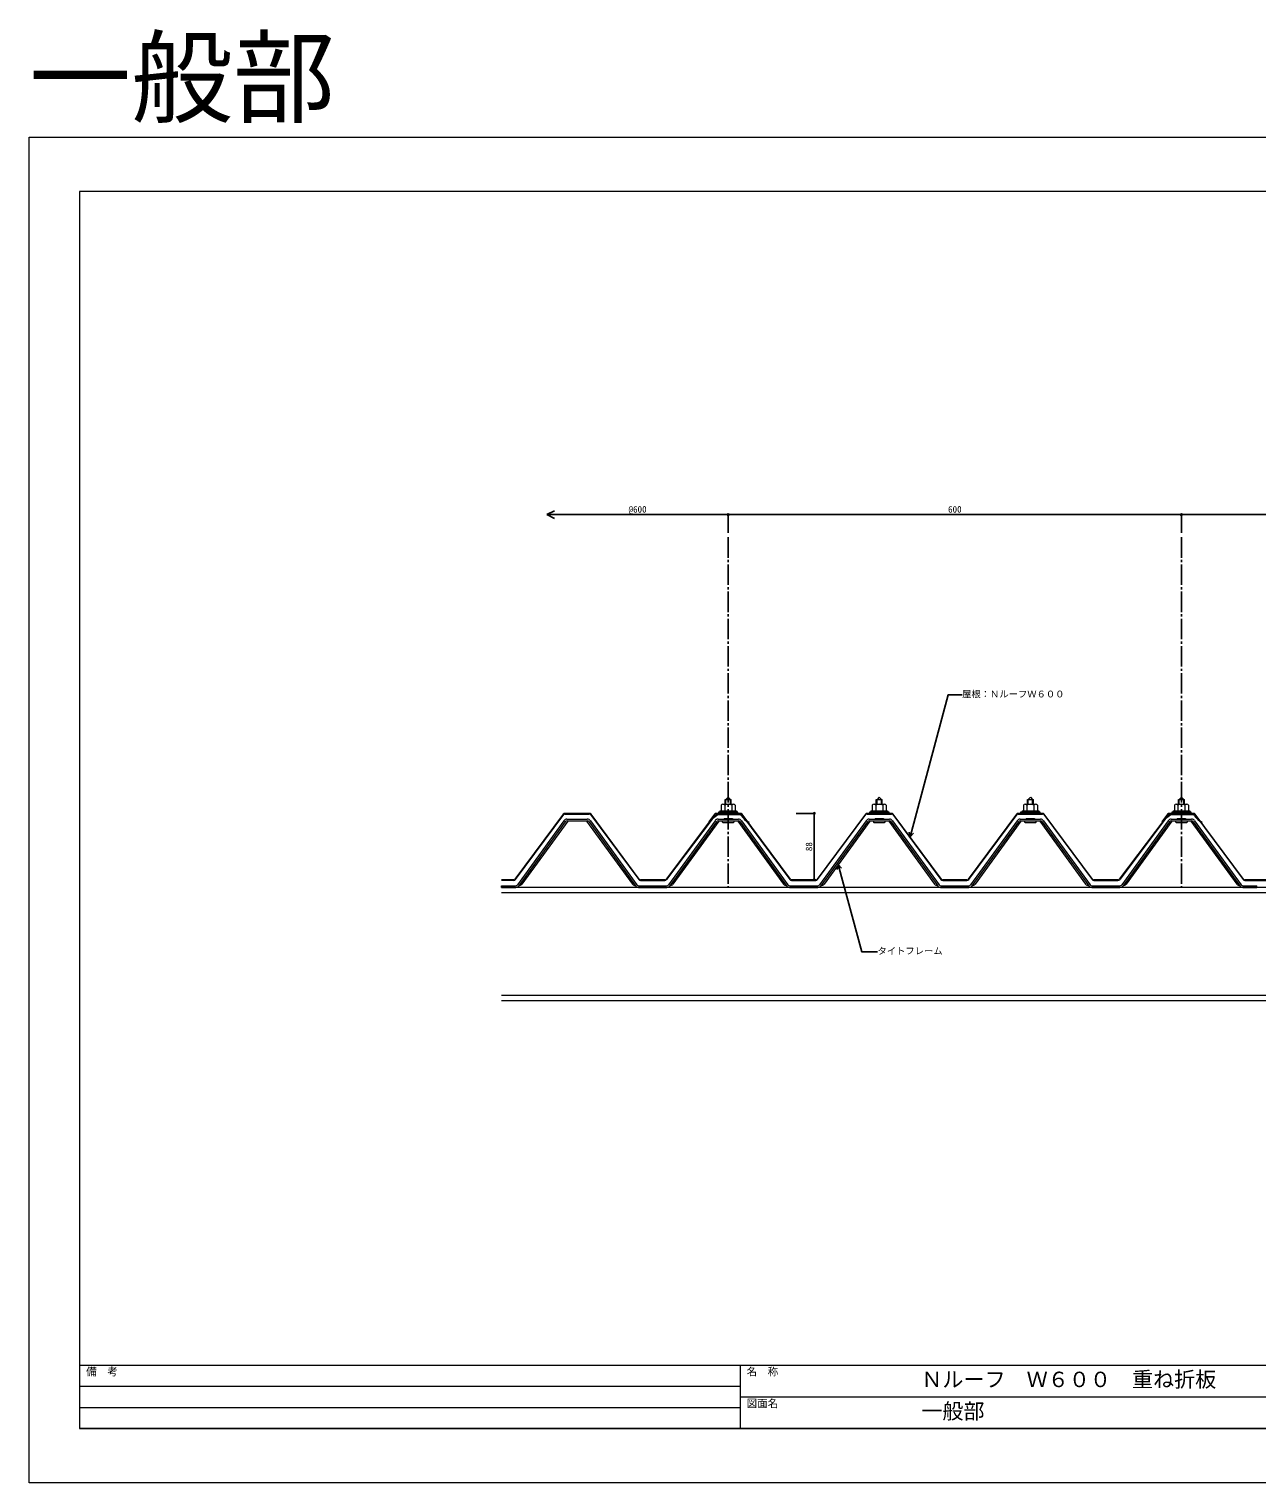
# Model space of a CAD drawing. Units: millimetres at full size, sheet at 1:3. Extents: x -1262 to 1258, y -891 to 1034.
# Drawn here: x -1262 to 364, y -891 to 1034 of the extents above; entities that cross this region are included whole.
import ezdxf
from ezdxf.enums import TextEntityAlignment as Align

# ---------------------------------------------------------------- set-up
doc = ezdxf.new("R2010")
doc.units = ezdxf.units.MM
doc.header["$LTSCALE"] = 3
doc.linetypes.add('CHAIN2', pattern=[12, 9, -1, 1, -1])
for name, color, linetype, lineweight in [('0-0_補助1', 4, 'Continuous', 5), ('0-4_寸法線1', 5, 'Continuous', 25), ('0-6_名称1', 5, 'Continuous', 25), ('0-B_屋根1', 6, 'Continuous', 20), ('2-8_ビス2', 7, 'Continuous', 5), ('2-A_タイトフレーム', 3, 'Continuous', 9), ('4-2_H鋼1', 2, 'Continuous', 18), ('5-B_枠2', 4, 'Continuous', 5)]:
    doc.layers.add(name, color=color, linetype=linetype, lineweight=lineweight)
doc.layers.add('D-C_補助線1', color=4, linetype='Continuous')
doc.styles.add('Arial', font='')
doc.styles.add('ＭＳ ゴシック', font='')
doc.styles.get('Arial').set_extended_font_data('Arial')
doc.styles.get('ＭＳ ゴシック').set_extended_font_data('MS Gothic')

msp = doc.modelspace()

# ---------------------------------------------------------------- linework, layer by layer
at = {"layer": '0-0_補助1'}
for p, q in [((-1194.647, -735), (1191.647, -735)), ((-320.3, -735), (-320.3, -819)), ((-1194.647, -763), (-320.3, -763)), ((-320.3, -777), (651.647, -777)), ((-1194.647, -791), (-320.3, -791)), ((1191.647, -819), (-1194.647, -819)), ((-1194.647, -819), (1191.647, -819))]:
    msp.add_line(p, q, dxfattribs=at)
msp.add_lwpolyline([(1191.647, -819), (1191.647, 819), (-1194.647, 819), (-1194.647, -819)], dxfattribs=at)
at = {"layer": '0-4_寸法線1'}
for p, q in [((-575.939, 391.143), (-565.939, 396.143)), ((-575.939, 391.143), (-565.939, 386.143)), ((-335.939, 391.143), (-575.939, 391.143)), ((-575.939, 391.081), (-575.939, 390.963)), ((-335.939, 367.143), (-335.939, 391.143)), ((-335.939, 391.143), (264.061, 391.143)), ((-335.939, 391.081), (-335.939, 390.963)), ((264.061, 391.206), (264.061, 391.323)), ((264.061, 367.143), (264.061, 391.143)), ((264.061, 391.143), (504.061, 391.143)), ((-246.031, -4.464), (-222.031, -4.464)), ((-222.031, -92.464), (-222.031, -4.464)), ((-246.031, -92.464), (-222.031, -92.464))]:
    msp.add_line(p, q, dxfattribs=at)
at = {"layer": '0-4_寸法線1', "linetype": 'CHAIN2'}
for p, q in [((-335.939, 361.143), (-335.939, -102.464)), ((264.061, 361.143), (264.061, -102.464))]:
    msp.add_line(p, q, dxfattribs=at)
at = {"layer": '0-4_寸法線1'}
for centre in [(-335.939, 391.143), (-335.939, 391.143), (264.061, 391.143), (264.061, 391.143), (-222.031, -4.464), (-222.031, -92.464)]:
    msp.add_circle(centre, 1.05, dxfattribs=at)
at = {"layer": '0-6_名称1'}
for p, q in [((-95.228, -35.695), (-96.572, -29.123)), ((-95.228, -35.695), (-90.777, -30.676)), ((-190.241, -72.141), (-191.586, -78.713)), ((-190.241, -72.141), (-185.791, -77.16))]:
    msp.add_line(p, q, dxfattribs=at)
for points in [[(-95.228, -35.695), (-44.807, 152.475), (-26.296, 152.475)], [(-190.241, -72.141), (-159.276, -187.705), (-138.321, -187.705)]]:
    msp.add_lwpolyline(points, dxfattribs=at)
at = {"layer": '0-B_屋根1'}
for p, q in [((-554.279, -5.594), (-618.241, -91.657)), ((-617.599, -92.134), (-553.637, -6.071)), ((-519.847, -4.464), (-552.031, -4.464)), ((-552.031, -5.264), (-519.847, -5.264)), ((-518.241, -6.071), (-454.279, -92.134)), ((-453.637, -91.657), (-517.599, -5.594)), ((-357.953, -11.538), (-418.239, -91.654)), ((-357.379, -11.973), (-417.699, -92.134)), ((-361.179, -16.22), (-353.637, -6.071)), ((-350.234, -5.97), (-357.331, -10.94)), ((-349.821, -6.56), (-356.918, -11.53)), ((-319.847, -4.464), (-352.031, -4.464)), ((-352.031, -5.264), (-319.847, -5.264)), ((-320.51, -5.464), (-348.628, -5.464)), ((-320.566, -6.184), (-348.628, -6.184)), ((-318.241, -6.071), (-254.279, -92.134)), ((-253.637, -91.657), (-317.599, -5.594)), ((-308.983, -16.65), (-308.404, -16.07)), ((-154.279, -5.594), (-218.241, -91.657)), ((-217.599, -92.134), (-153.637, -6.071)), ((-119.847, -4.464), (-152.031, -4.464)), ((-152.031, -5.264), (-119.847, -5.264)), ((-118.241, -6.071), (-54.279, -92.134)), ((-53.637, -91.657), (-117.599, -5.594)), ((45.721, -5.594), (-18.241, -91.657)), ((-17.599, -92.134), (46.363, -6.071)), ((80.153, -4.464), (47.969, -4.464)), ((47.969, -5.264), (80.153, -5.264)), ((81.759, -6.071), (145.721, -92.134)), ((146.363, -91.657), (82.401, -5.594)), ((242.047, -11.538), (181.761, -91.654)), ((242.621, -11.973), (182.301, -92.134)), ((238.821, -16.22), (246.363, -6.071)), ((249.766, -5.97), (242.669, -10.94)), ((250.179, -6.56), (243.082, -11.53)), ((280.153, -4.464), (247.969, -4.464)), ((247.969, -5.264), (280.153, -5.264)), ((279.49, -5.464), (251.372, -5.464)), ((279.434, -6.184), (251.372, -6.184)), ((281.759, -6.071), (345.721, -92.134)), ((346.363, -91.657), (282.401, -5.594)), ((291.017, -16.65), (291.596, -16.07)), ((-619.847, -92.464), (-635.939, -92.464)), ((-619.847, -92.464), (-635.939, -92.464)), ((-619.946, -93.264), (-635.939, -93.264)), ((-619.847, -93.264), (-635.939, -93.264)), ((-419.847, -92.464), (-452.031, -92.464)), ((-452.031, -93.264), (-419.946, -93.264)), ((-219.847, -92.464), (-252.031, -92.464)), ((-252.031, -93.264), (-219.847, -93.264)), ((-19.847, -92.464), (-52.031, -92.464)), ((-19.847, -92.464), (-52.031, -92.464)), ((-52.031, -93.264), (-19.946, -93.264)), ((-52.031, -93.264), (-19.847, -93.264)), ((180.153, -92.464), (147.969, -92.464)), ((147.969, -93.264), (180.054, -93.264)), ((380.153, -92.464), (347.969, -92.464)), ((347.969, -93.264), (380.153, -93.264))]:
    msp.add_line(p, q, dxfattribs=at)
for points in [[(-354.279, -5.594), (-361.793, -15.705), (-361.179, -16.22)], [(245.721, -5.594), (238.207, -15.705), (238.821, -16.22)]]:
    msp.add_lwpolyline(points, dxfattribs=at)
for centre, radius, start, end in [((-552.031, -7.264), 2.8, 89.99991, 143.38014), ((-552.031, -7.264), 2, 90.00019, 143.38061), ((-519.847, -7.264), 2.8, 36.61986, 90.00009), ((-519.847, -7.264), 2, 36.61939, 89.99981), ((-355.725, -13.233), 2.8, 125.00023, 142.74486), ((-355.725, -13.233), 2.08, 124.99948, 142.69893), ((-352.031, -7.264), 2.8, 89.99991, 143.38014), ((-352.031, -7.264), 2, 90.00019, 143.38061), ((-348.628, -8.264), 2.8, 90.00003, 125.00014), ((-348.664, -8.175), 2, 89.99985, 124.99992), ((-320.568, -8.184), 2, 34.45147, 89.9427), ((-320.513, -8.264), 2.8, 34.75226, 89.95164), ((-319.847, -7.264), 2.8, 36.61986, 90.00009), ((-319.847, -7.264), 2, 36.61939, 89.99981), ((-290.113, 12.827), 35, 214.61022, 237.37362), ((-290.113, 12.827), 34.2, 214.75229, 237.66784), ((-152.031, -7.264), 2.8, 89.99991, 143.38014), ((-152.031, -7.264), 2, 90.00019, 143.38061), ((-119.847, -7.264), 2.8, 36.61986, 90.00009), ((-119.847, -7.264), 2, 36.61939, 89.99981), ((47.969, -7.264), 2.8, 89.99991, 143.38014), ((47.969, -7.264), 2, 90.00019, 143.38061), ((80.153, -7.264), 2.8, 36.61986, 90.00009), ((80.153, -7.264), 2, 36.61939, 89.99981), ((244.275, -13.233), 2.8, 125.00023, 142.74486), ((244.275, -13.233), 2.08, 124.99948, 142.69893), ((247.969, -7.264), 2.8, 89.99991, 143.38014), ((247.969, -7.264), 2, 90.00019, 143.38061), ((251.372, -8.264), 2.8, 90.00003, 125.00014), ((251.336, -8.175), 2, 89.99985, 124.99992), ((279.432, -8.184), 2, 34.45147, 89.9427), ((279.487, -8.264), 2.8, 34.75226, 89.95164), ((280.153, -7.264), 2.8, 36.61986, 90.00009), ((280.153, -7.264), 2, 36.61939, 89.99981), ((309.887, 12.827), 35, 214.61022, 237.37362), ((309.887, 12.827), 34.2, 214.75229, 237.66784), ((-619.847, -90.464), 2, 270.00019, 323.38061), ((-619.847, -90.464), 2.8, 269.99945, 323.37936), ((-452.031, -90.464), 2.8, 216.62064, 270.00024), ((-452.031, -90.464), 2, 216.61939, 269.99981), ((-419.946, -90.464), 2.8, 270, 323.37936), ((-419.847, -90.464), 2, 270.00063, 323.38061), ((-252.031, -90.464), 2.8, 216.62064, 270.00055), ((-252.031, -90.464), 2, 216.61939, 269.99981), ((-219.847, -90.464), 2, 270.00019, 323.38061), ((-219.847, -90.464), 2.8, 269.99945, 323.37936), ((-52.031, -90.464), 2.8, 216.62064, 270.00024), ((-52.031, -90.464), 2, 216.61939, 269.99981), ((-19.847, -90.464), 2, 270.00019, 323.38061), ((-19.847, -90.464), 2.8, 269.99945, 323.37936), ((147.969, -90.464), 2.8, 216.62064, 270.00024), ((147.969, -90.464), 2, 216.61939, 269.99981), ((180.054, -90.464), 2.8, 270, 323.37936), ((180.153, -90.464), 2, 270.00063, 323.38061), ((347.969, -90.464), 2.8, 216.62064, 270.00055), ((347.969, -90.464), 2, 216.61939, 269.99981)]:
    msp.add_arc(centre, radius, start, end, dxfattribs=at)
at = {"layer": '2-8_ビス2'}
for p, q in [((-345.176, 6.236), (-345.176, -1.264)), ((-342.867, 7.736), (-329.011, 7.736)), ((-340.557, 6.236), (-340.557, -1.264)), ((-339.939, 14.096), (-331.939, 14.096)), ((-339.939, 7.736), (-339.939, 14.096)), ((-335.939, 17.096), (-338.939, 14.096)), ((-338.939, 7.736), (-338.939, 14.096)), ((-335.939, 17.096), (-332.939, 14.096)), ((-332.939, 7.736), (-332.939, 14.096)), ((-331.939, 7.736), (-331.939, 14.096)), ((-331.32, 6.236), (-331.32, -1.264)), ((-326.701, 6.236), (-326.701, -1.264)), ((-145.176, 6.236), (-145.176, -1.264)), ((-142.867, 7.736), (-129.011, 7.736)), ((-140.557, 6.236), (-140.557, -1.264)), ((-139.939, 14.096), (-131.939, 14.096)), ((-139.939, 7.736), (-139.939, 14.096)), ((-135.939, 17.096), (-138.939, 14.096)), ((-138.939, 7.736), (-138.939, 14.096)), ((-135.939, 17.096), (-132.939, 14.096)), ((-132.939, 7.736), (-132.939, 14.096)), ((-131.939, 7.736), (-131.939, 14.096)), ((-131.32, 6.236), (-131.32, -1.264)), ((-126.701, 6.236), (-126.701, -1.264)), ((54.824, 6.236), (54.824, -1.264)), ((57.133, 7.736), (70.989, 7.736)), ((59.443, 6.236), (59.443, -1.264)), ((60.061, 14.096), (68.061, 14.096)), ((60.061, 7.736), (60.061, 14.096)), ((64.061, 17.096), (61.061, 14.096)), ((61.061, 7.736), (61.061, 14.096)), ((64.061, 17.096), (67.061, 14.096)), ((67.061, 7.736), (67.061, 14.096)), ((68.061, 7.736), (68.061, 14.096)), ((68.68, 6.236), (68.68, -1.264)), ((73.299, 6.236), (73.299, -1.264)), ((254.824, 6.236), (254.824, -1.264)), ((257.133, 7.736), (270.989, 7.736)), ((259.443, 6.236), (259.443, -1.264)), ((260.061, 14.096), (268.061, 14.096)), ((260.061, 7.736), (260.061, 14.096)), ((264.061, 17.096), (261.061, 14.096)), ((261.061, 7.736), (261.061, 14.096)), ((264.061, 17.096), (267.061, 14.096)), ((267.061, 7.736), (267.061, 14.096)), ((268.061, 7.736), (268.061, 14.096)), ((268.68, 6.236), (268.68, -1.264)), ((273.299, 6.236), (273.299, -1.264)), ((-346.939, -1.264), (-324.939, -1.264)), ((-346.939, -2.864), (-324.939, -2.864)), ((-343.939, -14.464), (-343.939, -14.964)), ((-342.439, -16.464), (-329.439, -16.464)), ((-341.439, -11.164), (-341.439, -12.164)), ((-341.439, -11.164), (-330.439, -11.164)), ((-330.439, -11.164), (-330.439, -12.164)), ((-327.939, -14.464), (-327.939, -14.964)), ((-324.939, -1.264), (-324.939, -2.864)), ((-146.939, -1.264), (-124.939, -1.264)), ((-146.939, -2.864), (-124.939, -2.864)), ((-143.939, -14.464), (-143.939, -14.964)), ((-142.439, -16.464), (-129.439, -16.464)), ((-141.439, -11.164), (-141.439, -12.164)), ((-141.439, -11.164), (-130.439, -11.164)), ((-130.439, -11.164), (-130.439, -12.164)), ((-127.939, -14.464), (-127.939, -14.964)), ((-124.939, -1.264), (-124.939, -2.864)), ((53.061, -1.264), (75.061, -1.264)), ((53.061, -2.864), (75.061, -2.864)), ((56.061, -14.464), (56.061, -14.964)), ((57.561, -16.464), (70.561, -16.464)), ((58.561, -11.164), (58.561, -12.164)), ((58.561, -11.164), (69.561, -11.164)), ((69.561, -11.164), (69.561, -12.164)), ((72.061, -14.464), (72.061, -14.964)), ((75.061, -1.264), (75.061, -2.864)), ((253.061, -1.264), (275.061, -1.264)), ((253.061, -2.864), (275.061, -2.864)), ((256.061, -14.464), (256.061, -14.964)), ((257.561, -16.464), (270.561, -16.464)), ((258.561, -11.164), (258.561, -12.164)), ((258.561, -11.164), (269.561, -11.164)), ((269.561, -11.164), (269.561, -12.164)), ((272.061, -14.464), (272.061, -14.964)), ((275.061, -1.264), (275.061, -2.864))]:
    msp.add_line(p, q, dxfattribs=at)
for points in [[(-348.815, -2.864), (-348.815, -4.464), (-323.062, -4.464), (-323.062, -2.864)], [(-148.815, -2.864), (-148.815, -4.464), (-123.062, -4.464), (-123.062, -2.864)], [(51.185, -2.864), (51.185, -4.464), (76.938, -4.464), (76.938, -2.864)], [(251.185, -2.864), (251.185, -4.464), (276.938, -4.464), (276.938, -2.864)]]:
    msp.add_lwpolyline(points, close=True, dxfattribs=at)
for points in [[(-346.939, -1.264), (-346.939, -2.864), (-324.939, -2.864)], [(-146.939, -1.264), (-146.939, -2.864), (-124.939, -2.864)], [(53.061, -1.264), (53.061, -2.864), (75.061, -2.864)], [(253.061, -1.264), (253.061, -2.864), (275.061, -2.864)]]:
    msp.add_lwpolyline(points, dxfattribs=at)
for centre, radius, start, end in [((-342.867, 5.208), 2.528, 23.99102, 156.00898), ((-335.939, -0.125), 7.861, 54.01655, 125.98345), ((-329.01, 5.208), 2.528, 23.99102, 156.00898), ((-142.867, 5.208), 2.528, 23.99102, 156.00898), ((-135.939, -0.125), 7.861, 54.01655, 125.98345), ((-129.01, 5.208), 2.528, 23.99102, 156.00898), ((57.133, 5.208), 2.528, 23.99102, 156.00898), ((64.061, -0.125), 7.861, 54.01655, 125.98345), ((70.99, 5.208), 2.528, 23.99102, 156.00898), ((257.133, 5.208), 2.528, 23.99102, 156.00898), ((264.061, -0.125), 7.861, 54.01655, 125.98345), ((270.99, 5.208), 2.528, 23.99102, 156.00898), ((-342.439, -14.964), 1.5, 179.99996, 270.00004), ((-329.439, -14.964), 1.5, 269.99992, 0), ((-142.439, -14.964), 1.5, 179.99996, 270.00004), ((-129.439, -14.964), 1.5, 269.99992, 0), ((57.561, -14.964), 1.5, 179.99996, 270.00004), ((70.561, -14.964), 1.5, 269.99992, 0), ((257.561, -14.964), 1.5, 179.99996, 270.00004), ((270.561, -14.964), 1.5, 269.99992, 0)]:
    msp.add_arc(centre, radius, start, end, dxfattribs=at)
at = {"layer": '2-A_タイトフレーム'}
for p, q in [((-553.436, -14.223), (-615.04, -98.928)), ((-551.666, -15.699), (-613.27, -100.405)), ((-548.461, -14.693), (-609.124, -98.105)), ((-549.393, -12.164), (-522.485, -12.164)), ((-549.24, -14.464), (-522.638, -14.464)), ((-523.416, -14.693), (-462.753, -98.105)), ((-520.211, -15.699), (-458.608, -100.405)), ((-518.441, -14.223), (-456.837, -98.928)), ((-353.436, -14.223), (-415.04, -98.928)), ((-351.666, -15.699), (-413.27, -100.405)), ((-348.461, -14.693), (-409.124, -98.105)), ((-349.393, -12.164), (-322.485, -12.164)), ((-349.24, -14.464), (-322.638, -14.464)), ((-323.416, -14.693), (-262.753, -98.105)), ((-320.211, -15.699), (-258.608, -100.405)), ((-318.441, -14.223), (-256.837, -98.928)), ((-153.436, -14.223), (-215.04, -98.928)), ((-151.666, -15.699), (-213.27, -100.405)), ((-148.461, -14.693), (-209.124, -98.105)), ((-149.393, -12.164), (-122.485, -12.164)), ((-149.24, -14.464), (-122.638, -14.464)), ((-123.416, -14.693), (-62.753, -98.105)), ((-120.211, -15.699), (-58.608, -100.405)), ((-118.441, -14.223), (-56.837, -98.928)), ((46.564, -14.223), (-15.04, -98.928)), ((48.334, -15.699), (-13.27, -100.405)), ((51.539, -14.693), (-9.124, -98.105)), ((50.607, -12.164), (77.515, -12.164)), ((50.76, -14.464), (77.362, -14.464)), ((76.584, -14.693), (137.247, -98.105)), ((79.789, -15.699), (141.392, -100.405)), ((81.559, -14.223), (143.163, -98.928)), ((246.564, -14.223), (184.96, -98.928)), ((248.334, -15.699), (186.73, -100.405)), ((251.539, -14.693), (190.876, -98.105)), ((250.607, -12.164), (277.515, -12.164)), ((250.76, -14.464), (277.362, -14.464)), ((276.584, -14.693), (337.247, -98.105)), ((279.789, -15.699), (341.392, -100.405)), ((281.559, -14.223), (343.163, -98.928)), ((-635.939, -100.164), (-617.466, -100.164)), ((-635.939, -102.464), (-635.939, -100.164)), ((-635.939, -102.464), (-617.314, -102.464)), ((-454.747, -102.464), (-436.122, -102.464)), ((-454.747, -102.464), (-436.122, -102.464)), ((-454.594, -100.164), (-436.122, -100.164)), ((-454.594, -100.164), (-436.122, -100.164)), ((-436.122, -102.464), (-436.122, -100.164)), ((-436.122, -102.464), (-436.122, -100.164)), ((-435.939, -100.164), (-417.466, -100.164)), ((-435.939, -102.464), (-435.939, -100.164)), ((-435.939, -102.464), (-417.314, -102.464)), ((-254.747, -102.464), (-236.122, -102.464)), ((-254.747, -102.464), (-236.122, -102.464)), ((-254.594, -100.164), (-236.122, -100.164)), ((-254.594, -100.164), (-236.122, -100.164)), ((-236.122, -102.464), (-236.122, -100.164)), ((-236.122, -102.464), (-236.122, -100.164)), ((-235.939, -100.164), (-217.466, -100.164)), ((-235.939, -102.464), (-235.939, -100.164)), ((-235.939, -102.464), (-217.314, -102.464)), ((-54.747, -102.464), (-36.122, -102.464)), ((-54.747, -102.464), (-36.122, -102.464)), ((-54.594, -100.164), (-36.122, -100.164)), ((-54.594, -100.164), (-36.122, -100.164)), ((-36.122, -102.464), (-36.122, -100.164)), ((-36.122, -102.464), (-36.122, -100.164)), ((-35.939, -100.164), (-17.466, -100.164)), ((-35.939, -102.464), (-35.939, -100.164)), ((-35.939, -102.464), (-17.314, -102.464)), ((145.253, -102.464), (163.878, -102.464)), ((145.253, -102.464), (163.878, -102.464)), ((145.406, -100.164), (163.878, -100.164)), ((145.406, -100.164), (163.878, -100.164)), ((163.878, -102.464), (163.878, -100.164)), ((163.878, -102.464), (163.878, -100.164)), ((164.061, -100.164), (182.534, -100.164)), ((164.061, -102.464), (164.061, -100.164)), ((164.061, -102.464), (182.686, -102.464)), ((345.253, -102.464), (363.878, -102.464)), ((345.253, -102.464), (363.878, -102.464)), ((345.406, -100.164), (363.878, -100.164)), ((345.406, -100.164), (363.878, -100.164)), ((363.878, -102.464), (363.878, -100.164)), ((363.878, -102.464), (363.878, -100.164))]:
    msp.add_line(p, q, dxfattribs=at)
for centre, radius, start, end in [((-549.393, -17.164), 5, 89.99996, 143.97249), ((-549.24, -17.464), 3, 90.00018, 143.97272), ((-522.638, -17.464), 3, 36.02738, 89.99991), ((-522.485, -17.164), 5, 36.02739, 89.99992), ((-349.393, -17.164), 5, 89.99996, 143.97249), ((-349.24, -17.464), 3, 90.00018, 143.97272), ((-322.638, -17.464), 3, 36.02738, 89.99991), ((-322.485, -17.164), 5, 36.02739, 89.99992), ((-149.393, -17.164), 5, 89.99996, 143.97249), ((-149.24, -17.464), 3, 90.00018, 143.97272), ((-122.638, -17.464), 3, 36.02738, 89.99991), ((-122.485, -17.164), 5, 36.02739, 89.99992), ((50.607, -17.164), 5, 89.99996, 143.97249), ((50.76, -17.464), 3, 90.00018, 143.97272), ((77.362, -17.464), 3, 36.02738, 89.99991), ((77.515, -17.164), 5, 36.02739, 89.99992), ((250.607, -17.164), 5, 89.99996, 143.97249), ((250.76, -17.464), 3, 90.00018, 143.97272), ((277.362, -17.464), 3, 36.02738, 89.99991), ((277.515, -17.164), 5, 36.02739, 89.99992), ((-617.466, -97.164), 3, 270.00041, 323.97294), ((-617.314, -97.464), 5, 269.99947, 323.972), ((-613.168, -95.164), 5, 270.00004, 323.97257), ((-458.71, -95.164), 5, 216.02743, 269.99996), ((-454.564, -97.464), 5, 216.028, 270.00053), ((-454.411, -97.164), 3, 216.02706, 269.99959), ((-417.466, -97.164), 3, 270.00041, 323.97294), ((-417.314, -97.464), 5, 269.99947, 323.972), ((-413.168, -95.164), 5, 270.00004, 323.97257), ((-258.71, -95.164), 5, 216.02743, 269.99996), ((-254.564, -97.464), 5, 216.028, 270.00053), ((-254.411, -97.164), 3, 216.02706, 269.99959), ((-217.466, -97.164), 3, 270.00041, 323.97294), ((-217.314, -97.464), 5, 269.99947, 323.972), ((-213.168, -95.164), 5, 270.00004, 323.97257), ((-58.71, -95.164), 5, 216.02743, 269.99996), ((-54.564, -97.464), 5, 216.028, 270.00053), ((-54.411, -97.164), 3, 216.02706, 269.99959), ((-17.466, -97.164), 3, 270.00041, 323.97294), ((-17.314, -97.464), 5, 269.99947, 323.972), ((-13.168, -95.164), 5, 270.00004, 323.97257), ((141.29, -95.164), 5, 216.02743, 269.99996), ((145.436, -97.464), 5, 216.028, 270.00053), ((145.589, -97.164), 3, 216.02706, 269.99959), ((182.534, -97.164), 3, 270.00041, 323.97294), ((182.686, -97.464), 5, 269.99947, 323.972), ((186.832, -95.164), 5, 270.00004, 323.97257), ((341.29, -95.164), 5, 216.02743, 269.99996), ((345.436, -97.464), 5, 216.028, 270.00053), ((345.589, -97.164), 3, 216.02706, 269.99959)]:
    msp.add_arc(centre, radius, start, end, dxfattribs=at)
at = {"layer": '4-2_H鋼1'}
for p, q in [((564.061, -102.464), (-635.939, -102.464)), ((564.061, -109.464), (-635.939, -109.464)), ((564.061, -245.464), (-635.939, -245.464)), ((564.061, -252.464), (-635.939, -252.464))]:
    msp.add_line(p, q, dxfattribs=at)
at = {"layer": '5-B_枠2'}
msp.add_lwpolyline([(-1261.5, 891), (1258.5, 891), (1258.5, -891), (-1261.5, -891)], close=True, dxfattribs=at)

# ---------------------------------------------------------------- texts
at = {"layer": '0-0_補助1', "style": 'Arial'}
for s, height, p in [('備\u3000考', 10.23, (-1185.974, -751.913)), ('名\u3000称', 10.23, (-311.626, -751.913)), ('Ｎルーフ\u3000Ｗ６００\u3000重ね折板', 20.45, (-80.326, -770.295)), ('図面名', 10.23, (-311.626, -793.913)), ('一般部', 20.45, (-80.326, -812.295))]:
    msp.add_text(s, height=height, dxfattribs=at).set_placement(p, align=Align.BOTTOM_LEFT)
at = {"layer": '0-4_寸法線1', "style": 'ＭＳ ゴシック'}
for s, p in [('@600', (-467.939, 391.143)), ('600', (-44.939, 391.143))]:
    msp.add_text(s, height=8.798, dxfattribs=at).set_placement(p, align=Align.BOTTOM_LEFT)
msp.add_text('88', height=8.798, rotation=90, dxfattribs=at).set_placement((-222.031, -54.464), align=Align.BOTTOM_LEFT)
at = {"layer": '0-6_名称1', "style": 'ＭＳ ゴシック'}
for s, p in [('屋根：ＮルーフＷ６００', (-26.296, 146.475)), ('タイトフレーム', (-138.321, -193.705))]:
    msp.add_text(s, height=8.798, dxfattribs=at).set_placement(p, align=Align.BOTTOM_LEFT)
at = {"layer": 'D-C_補助線1', "style": 'ＭＳ ゴシック'}
msp.add_text('一般部', height=98.97, dxfattribs=at).set_placement((-1261.5, 891), align=Align.BOTTOM_LEFT)

doc.saveas('drawing.dxf')
